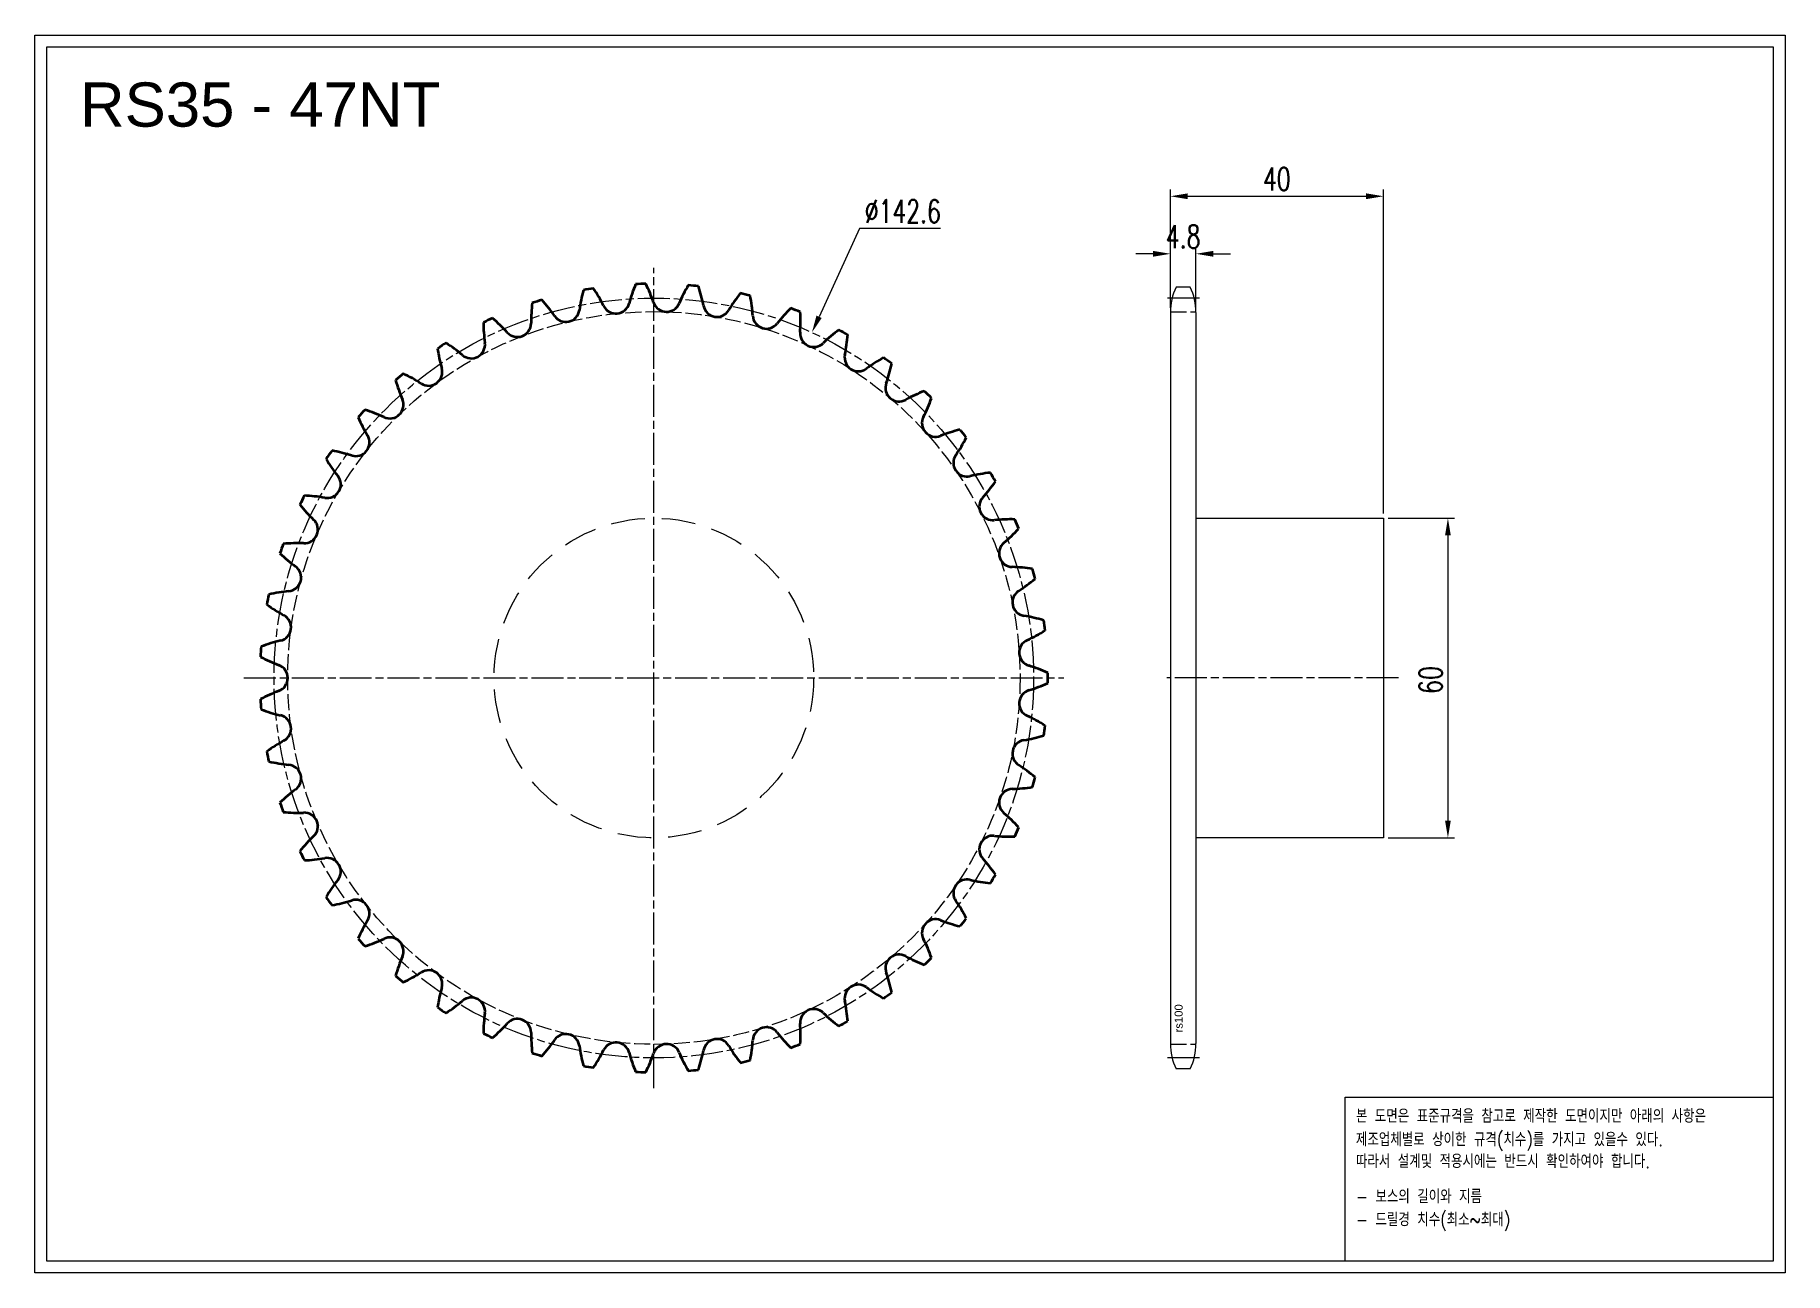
# Model space of a CAD drawing. Header units: millimetres. Extents: x -42038 to -41709, y 1733 to 1966.
import ezdxf

# ---------------------------------------------------------------- set-up
doc = ezdxf.new("R2010")
doc.units = ezdxf.units.MM
for name, pattern in [('AM_ISO02W050', [7.5, 6, -1.5]), ('AM_ISO02W050x2', [3.75, 3, -0.75]), ('AM_ISO08W050', [18, 12, -1.5, 3, -1.5]), ('AM_ISO08W050x2', [9, 6, -0.75, 1.5, -0.75]), ('HIDDEN', [9.525, 6.35, -3.175])]:
    doc.linetypes.add(name, pattern=pattern)
for name, color, linetype, lineweight in [('AM_0N', 7, 'Continuous', 50), ('AM_3N', 6, 'AM_ISO02W050', 25), ('AM_7', 4, 'AM_ISO08W050', 25), ('AM_7N', 4, 'AM_ISO08W050', 25)]:
    doc.layers.add(name, color=color, linetype=linetype, lineweight=lineweight)
doc.layers.add('HL', color=2, linetype='HIDDEN')
doc.layers.add('S-DIM', color=7, linetype='Continuous')
doc.styles.add('HAN', font='ROMANS.shx', dxfattribs={"width": 0.7, "bigfont": 'whgtxt.shx'})
doc.styles.add('HSG', font='SIMPLEX.shx', dxfattribs={"width": 0.7, "bigfont": 'HSG.shx'})
doc.styles.get("Standard").update_dxf_attribs({"font": 'arial.ttf'})
doc.dimstyles.new('APP8', dxfattribs={"dimscale": 1.8, "dimtxt": 2.4, "dimasz": 1.8, "dimexe": 0.7, "dimexo": 0.5, "dimgap": 0.6, "dimtad": 1, "dimtoh": 1, "dimdec": 1, "dimrnd": 0.01, "dimzin": 9, "dimdsep": 46, "dimtxsty": 'HSG', "dimcen": 0, "dimclrd": 1, "dimclre": 1, "dimclrt": 256, "dimazin": 2, "dimtp": 1, "dimtm": 1, "dimtfac": 0.5, "dimtdec": 1, "dimtofl": 0, "dimtmove": 0, "dimatfit": 3, "dimfxl": 0, "dimtvp": 1, "dimtolj": 2, "dimlwd": -1, "dimlwe": -1, "dimarcsym": 0})

# ---------------------------------------------------------------- blocks, each defined once
blk = doc.blocks.new('*D1')
at = {"layer": 'Defpoints', "color": 0, "transparency": 16777216}
for p in [(-41784.8, 1874.92), (-41784.8, 1814.92), (-41772.69, 1814.92)]:
    blk.add_point(p, dxfattribs=at)
at = {"layer": 'S-DIM', "color": 1, "transparency": 16777216}
for p, q in [((-41783.9, 1874.92), (-41771.43, 1874.92)), ((-41772.69, 1871.68), (-41772.69, 1818.16)), ((-41783.9, 1814.92), (-41771.43, 1814.92))]:
    blk.add_line(p, q, dxfattribs=at)
for points in [[(-41773.23, 1871.68), (-41772.15, 1871.68), (-41772.69, 1874.92)], [(-41773.23, 1818.16), (-41772.15, 1818.16), (-41772.69, 1814.92)]]:
    blk.add_solid(points, dxfattribs=at)
at = {"layer": 'S-DIM', "transparency": 16777216, "insert": (-41775.93, 1844.54), "char_height": 4.32, "attachment_point": 5, "rotation": 90, "style": 'HSG'}
blk.add_mtext('\\A2;60', dxfattribs=at)
blk = doc.blocks.new('*D2')
at = {"layer": 'Defpoints', "color": 0, "transparency": 16777216}
for p in [(-41820, 1924.53), (-41824.8, 1913.5), (-41820, 1913.5)]:
    blk.add_point(p, dxfattribs=at)
at = {"layer": 'S-DIM', "color": 1, "transparency": 16777216}
for p, q in [((-41824.8, 1914.4), (-41824.8, 1925.79)), ((-41820, 1914.4), (-41820, 1925.79)), ((-41828.04, 1924.53), (-41831.28, 1924.53)), ((-41816.76, 1924.53), (-41813.52, 1924.53))]:
    blk.add_line(p, q, dxfattribs=at)
for points in [[(-41828.04, 1925.07), (-41828.04, 1923.99), (-41824.8, 1924.53)], [(-41816.76, 1925.07), (-41816.76, 1923.99), (-41820, 1924.53)]]:
    blk.add_solid(points, dxfattribs=at)
at = {"layer": 'S-DIM', "transparency": 16777216, "insert": (-41822.4, 1927.77), "char_height": 4.32, "attachment_point": 5, "style": 'HSG'}
blk.add_mtext('\\A2;4.8', dxfattribs=at)
blk = doc.blocks.new('*D3')
at = {"layer": 'Defpoints', "color": 0, "transparency": 16777216}
for p in [(-41784.8, 1935.33), (-41824.8, 1913.5), (-41784.8, 1874.92)]:
    blk.add_point(p, dxfattribs=at)
at = {"layer": 'S-DIM', "color": 1, "transparency": 16777216}
for p, q in [((-41824.8, 1914.4), (-41824.8, 1936.59)), ((-41784.8, 1875.82), (-41784.8, 1936.59)), ((-41821.56, 1935.33), (-41788.04, 1935.33))]:
    blk.add_line(p, q, dxfattribs=at)
for points in [[(-41821.56, 1935.87), (-41821.56, 1934.79), (-41824.8, 1935.33)], [(-41788.04, 1935.87), (-41788.04, 1934.79), (-41784.8, 1935.33)]]:
    blk.add_solid(points, dxfattribs=at)
at = {"layer": 'S-DIM', "transparency": 16777216, "insert": (-41804.8, 1938.57), "char_height": 4.32, "attachment_point": 5, "style": 'HSG'}
blk.add_mtext('\\A2;40', dxfattribs=at)
blk = doc.blocks.new('*D4')
at = {"layer": 'Defpoints', "color": 0, "transparency": 16777216}
for p in [(-41892.11, 1909.76), (-41951.46, 1780.09)]:
    blk.add_point(p, dxfattribs=at)
at = {"layer": 'S-DIM', "color": 1, "transparency": 16777216}
for p, q in [((-41883.18, 1929.26), (-41890.76, 1912.7)), ((-41867.99, 1929.26), (-41883.18, 1929.26))]:
    blk.add_line(p, q, dxfattribs=at)
blk.add_solid([(-41891.25, 1912.93), (-41890.27, 1912.48), (-41892.11, 1909.76)], dxfattribs=at)
at = {"layer": 'S-DIM', "transparency": 16777216, "insert": (-41875.04, 1932.5), "char_height": 4.32, "attachment_point": 5, "style": 'HSG'}
blk.add_mtext('\\A2;∅142.6', dxfattribs=at)
blk = doc.blocks.new('notice1')
at = {"color": 4}
blk.add_lwpolyline([(-22142.12, 1735.9), (-22053.8, 1735.9), (-22053.8, 1702.07), (-22142.12, 1702.07)], close=True, dxfattribs=at)
at = {"color": 4, "style": 'HAN', "width": 0.8}
for s, p in [('본 도면은 표준규격을 참고로 제작한 도면이지만 아래의 사항은', (-22139.9, 1730.62)), ('제조업체별로 상이한 규격(치수)를 가지고 있을수 있다.', (-22139.9, 1725.78)), ('따라서 설계및 적용시에는 반드시 확인하여야 합니다.', (-22139.9, 1721.28)), ('- 보스의 길이와 지름', (-22139.9, 1714.03)), ('- 드릴경 치수(최소~최대)', (-22139.9, 1709.27))]:
    blk.add_text(s, height=2.7949, dxfattribs=at).set_placement(p)

msp = doc.modelspace()

# ---------------------------------------------------------------- linework, layer by layer
for p, q in [((-41821.07, 1918.3), (-41823.73, 1918.3)), ((-41824.8, 1913.5), (-41824.8, 1776.34)), ((-41820, 1913.5), (-41820, 1776.34)), ((-41821.07, 1771.54), (-41823.73, 1771.54))]:
    msp.add_line(p, q)
for points in [[(-42037.99, 1965.59), (-41709.39, 1965.59), (-41709.39, 1733.25), (-42037.99, 1733.25)], [(-42035.78, 1963.38), (-41711.61, 1963.38), (-41711.61, 1735.47), (-42035.78, 1735.47)]]:
    msp.add_lwpolyline(points, close=True)
msp.add_lwpolyline([(-41820, 1874.92), (-41784.8, 1874.92), (-41784.8, 1814.92), (-41820, 1814.92)])
for centre, start, end in [((-41813.5, 1913.5), 154.8633, 180), ((-41831.3, 1913.5), 0, 25.1367), ((-41813.5, 1776.34), 180, 205.1367), ((-41831.3, 1776.34), 334.8633, 0)]:
    msp.add_arc(centre, 11.3, start, end)
at = {"layer": 'AM_0N'}
for centre, radius, start, end in [((-41921.78, 1844.92), 74, 106.4971, 107.9709), ((-41965.09, 1896), 29.87, 34.3617, 41.7159), ((-41906.16, 1910.04), 29.87, 165.0926, 172.4468), ((-41921.78, 1844.92), 74, 98.8376, 100.3114), ((-41957.9, 1901.32), 29.87, 26.7021, 34.0563), ((-41897.62, 1907.38), 29.87, 157.4331, 164.7872), ((-41921.78, 1844.92), 74, 91.178, 92.6518), ((-41950.06, 1905.63), 29.87, 19.0426, 26.3967), ((-41889.51, 1903.6), 29.87, 149.7735, 157.1277), ((-41921.78, 1844.92), 74, 83.5184, 84.9922), ((-41941.72, 1908.86), 29.87, 11.383, 18.7372), ((-41881.98, 1898.78), 29.87, 142.1139, 149.4681), ((-41921.78, 1844.92), 74, 75.8588, 77.3326), ((-41933.02, 1910.94), 29.87, 3.7234, 11.0776), ((-41921.78, 1844.92), 74, 114.1567, 115.6305), ((-41971.52, 1889.77), 29.87, 42.0213, 49.3755), ((-41914.98, 1911.55), 29.87, 172.7522, 180.1064), ((-41938.32, 1914.31), 2.57, 214.3617, 352.4468), ((-41928.92, 1915.89), 2.57, 206.7021, 344.7872), ((-41919.4, 1916.21), 2.57, 199.0426, 337.1277), ((-41909.92, 1915.26), 2.57, 191.383, 329.4681), ((-41900.65, 1913.05), 2.57, 183.7234, 321.8085), ((-41875.16, 1892.99), 29.87, 134.4543, 141.8085), ((-41921.78, 1844.92), 74, 68.1993, 69.6731), ((-41924.12, 1911.85), 29.87, 356.0638, 3.418), ((-41923.92, 1911.86), 29.87, 180.4118, 187.766), ((-41947.42, 1911.49), 2.57, 222.0213, 0.1064), ((-41891.76, 1909.62), 2.57, 176.0638, 314.1489), ((-41869.17, 1886.35), 29.87, 126.7948, 134.1489), ((-41921.78, 1844.92), 74, 60.5397, 62.0135), ((-41915.18, 1911.57), 29.87, 348.4043, 355.7584), ((-41921.78, 1844.92), 74, 121.8163, 123.2901), ((-41932.83, 1910.98), 29.87, 188.0714, 195.4255), ((-41977.05, 1882.74), 29.87, 49.6809, 57.035), ((-41956.06, 1907.47), 2.57, 229.6809, 7.766), ((-41964.09, 1902.35), 2.57, 237.3404, 15.4255), ((-41883.4, 1905.05), 2.57, 168.4043, 306.4894), ((-41864.11, 1878.97), 29.87, 119.1352, 126.4894), ((-41921.78, 1844.92), 74, 52.8801, 54.3539), ((-41906.35, 1910.09), 29.87, 340.7447, 348.0989), ((-41921.78, 1844.92), 74, 129.4759, 130.9497), ((-41941.53, 1908.91), 29.87, 195.7309, 203.0851), ((-41981.6, 1875.04), 29.87, 57.3404, 64.6946), ((-41875.73, 1899.39), 2.57, 160.7447, 298.8298), ((-41971.37, 1896.2), 2.57, 245, 23.0851), ((-41860.09, 1870.98), 29.87, 111.4756, 118.8298), ((-41897.8, 1907.45), 29.87, 333.0851, 340.4393), ((-41921.78, 1844.92), 74, 45.2205, 46.6943), ((-41921.78, 1844.92), 74, 137.1354, 138.6092), ((-41949.88, 1905.71), 29.87, 203.3905, 210.7447), ((-41985.08, 1866.8), 29.87, 65, 72.3542), ((-41868.88, 1892.77), 2.57, 153.0851, 291.1702), ((-41977.76, 1889.13), 2.57, 252.6596, 30.7447), ((-41857.17, 1862.52), 29.87, 103.816, 111.1702), ((-41889.68, 1903.7), 29.87, 325.4255, 332.7797), ((-41921.78, 1844.92), 74, 37.561, 39.0348), ((-41921.78, 1844.92), 74, 144.795, 146.2688), ((-41987.43, 1858.17), 29.87, 72.6596, 80.0137), ((-41862.98, 1885.29), 2.57, 145.4255, 283.5106), ((-41983.15, 1881.27), 2.57, 260.3191, 38.4043), ((-41957.74, 1901.42), 29.87, 211.0501, 218.4043), ((-41855.4, 1853.75), 29.87, 96.1565, 103.5106), ((-41921.78, 1844.92), 74, 29.9014, 31.3752), ((-41882.14, 1898.9), 29.87, 317.766, 325.1201), ((-41921.78, 1844.92), 74, 152.4546, 153.9284), ((-41964.95, 1896.13), 29.87, 218.7097, 226.0638), ((-41988.61, 1849.3), 29.87, 80.3191, 87.6733), ((-41858.12, 1877.09), 2.57, 137.766, 275.8511), ((-41987.45, 1872.77), 2.57, 267.9787, 46.0638), ((-41854.81, 1844.83), 29.87, 88.4969, 95.8511), ((-41921.78, 1844.92), 74, 22.2418, 23.7156), ((-41921.78, 1844.92), 74, 160.1142, 161.588), ((-41988.6, 1840.35), 29.87, 87.9787, 95.3329), ((-41854.4, 1868.32), 2.57, 130.1064, 268.1915), ((-41875.3, 1893.13), 29.87, 310.1064, 317.4606), ((-41971.38, 1889.92), 29.87, 226.3692, 233.7234), ((-41990.58, 1863.77), 2.57, 275.6383, 53.7234), ((-41855.42, 1835.9), 29.87, 80.8373, 88.1915), ((-41869.29, 1886.5), 29.87, 302.4468, 309.801), ((-41921.78, 1844.92), 74, 14.5822, 16.056), ((-41921.78, 1844.92), 74, 167.7737, 169.2475), ((-41987.39, 1831.49), 29.87, 95.6383, 102.9925), ((-41851.88, 1859.13), 2.57, 122.4468, 260.5319), ((-41976.94, 1882.9), 29.87, 234.0288, 241.383), ((-41992.47, 1854.43), 2.57, 283.2979, 61.383), ((-41857.22, 1827.14), 29.87, 73.1777, 80.5319), ((-41864.21, 1879.14), 29.87, 294.7872, 302.1414), ((-41921.78, 1844.92), 74, 6.9227, 8.3965), ((-41921.78, 1844.92), 74, 175.4333, 176.9071), ((-41985.01, 1822.86), 29.87, 103.2979, 110.652), ((-41850.61, 1849.69), 2.57, 114.7872, 252.8723), ((-41981.51, 1875.21), 29.87, 241.6884, 249.0426), ((-41993.11, 1844.92), 2.57, 290.9574, 69.0426), ((-41860.17, 1818.69), 29.87, 65.5182, 72.8723), ((-41860.17, 1871.16), 29.87, 287.1277, 294.4818), ((-41921.78, 1844.92), 74, 359.2631, 0.7369), ((-41981.51, 1814.63), 29.87, 110.9574, 118.3116), ((-41921.78, 1844.92), 74, 183.0929, 184.5667), ((-41850.61, 1840.16), 2.57, 107.1277, 245.2128), ((-41985.01, 1866.98), 29.87, 249.348, 256.7021), ((-41992.47, 1835.42), 2.57, 298.617, 76.7021), ((-41864.21, 1810.71), 29.87, 57.8586, 65.2128), ((-41857.22, 1862.71), 29.87, 279.4681, 286.8223), ((-41921.78, 1844.92), 74, 351.6035, 353.0773), ((-41976.94, 1806.94), 29.87, 118.617, 125.9712), ((-41921.78, 1844.92), 74, 190.7525, 192.2263), ((-41851.88, 1830.72), 2.57, 99.4681, 237.5532), ((-41987.39, 1858.36), 29.87, 257.0075, 264.3617), ((-41990.58, 1826.08), 2.57, 306.2766, 84.3617), ((-41869.29, 1803.34), 29.87, 50.199, 57.5532), ((-41971.38, 1799.93), 29.87, 126.2766, 133.6308), ((-41854.4, 1821.53), 2.57, 91.8085, 229.8936), ((-41855.42, 1853.95), 29.87, 271.8085, 279.1627), ((-41921.78, 1844.92), 74, 343.944, 345.4178), ((-41921.78, 1844.92), 74, 198.412, 199.8858), ((-41988.6, 1849.49), 29.87, 264.6671, 272.0213), ((-41987.45, 1817.08), 2.57, 313.9362, 92.0213), ((-41875.3, 1796.72), 29.87, 42.5394, 49.8936), ((-41964.95, 1793.72), 29.87, 133.9362, 141.2903), ((-41858.12, 1812.75), 2.57, 84.1489, 222.234), ((-41854.81, 1845.02), 29.87, 264.1489, 271.5031), ((-41921.78, 1844.92), 74, 336.2844, 337.7582), ((-41921.78, 1844.92), 74, 206.0716, 207.5454), ((-41988.61, 1840.55), 29.87, 272.3267, 279.6809), ((-41983.15, 1808.57), 2.57, 321.5957, 99.6809), ((-41882.14, 1790.95), 29.87, 34.8799, 42.234), ((-41921.78, 1844.92), 74, 328.6248, 330.0986), ((-41957.74, 1788.42), 29.87, 141.5957, 148.9499), ((-41862.98, 1804.56), 2.57, 76.4894, 214.5745), ((-41855.4, 1836.09), 29.87, 256.4894, 263.8435), ((-41921.78, 1844.92), 74, 213.7312, 215.205), ((-41987.43, 1831.68), 29.87, 279.9863, 287.3404), ((-41977.76, 1800.72), 2.57, 329.2553, 107.3404), ((-41889.68, 1786.15), 29.87, 27.2203, 34.5745), ((-41949.88, 1784.14), 29.87, 149.2553, 156.6095), ((-41868.88, 1797.08), 2.57, 68.8298, 206.9149), ((-41857.17, 1827.32), 29.87, 248.8298, 256.184), ((-41921.78, 1844.92), 74, 320.9652, 322.439), ((-41921.78, 1844.92), 74, 221.3908, 222.8646), ((-41985.08, 1823.05), 29.87, 287.6458, 295), ((-41971.37, 1793.65), 2.57, 336.9149, 115), ((-41897.8, 1782.4), 29.87, 19.5607, 26.9149), ((-41941.53, 1780.93), 29.87, 156.9149, 164.2691), ((-41875.73, 1790.45), 2.57, 61.1702, 199.2553), ((-41860.09, 1818.87), 29.87, 241.1702, 248.5244), ((-41921.78, 1844.92), 74, 313.3057, 314.7795), ((-41921.78, 1844.92), 74, 229.0503, 230.5241), ((-41981.6, 1814.81), 29.87, 295.3054, 302.6596), ((-41964.09, 1787.5), 2.57, 344.5745, 122.6596), ((-41906.35, 1779.76), 29.87, 11.9011, 19.2553), ((-41932.83, 1778.87), 29.87, 164.5745, 171.9286), ((-41977.05, 1807.1), 29.87, 302.965, 310.3191), ((-41956.06, 1782.37), 2.57, 352.234, 130.3191), ((-41883.4, 1784.8), 2.57, 53.5106, 191.5957), ((-41915.18, 1778.28), 29.87, 4.2416, 11.5957), ((-41864.11, 1810.88), 29.87, 233.5106, 240.8648), ((-41921.78, 1844.92), 74, 305.6461, 307.1199), ((-41921.78, 1844.92), 74, 236.7099, 238.1837), ((-41923.92, 1777.99), 29.87, 172.234, 179.5882), ((-41891.76, 1780.22), 2.57, 45.8511, 183.9362), ((-41869.17, 1803.5), 29.87, 225.8511, 233.2052), ((-41921.78, 1844.92), 74, 244.3695, 245.8433), ((-41971.52, 1800.07), 29.87, 310.6245, 317.9787), ((-41947.42, 1778.36), 2.57, 359.8936, 137.9787), ((-41914.98, 1778.3), 29.87, 179.8936, 187.2478), ((-41938.32, 1775.54), 2.57, 7.5532, 145.6383), ((-41900.65, 1776.8), 2.57, 38.1915, 176.2766), ((-41875.16, 1796.85), 29.87, 218.1915, 225.5457), ((-41924.12, 1778), 29.87, 356.582, 3.9362), ((-41921.78, 1844.92), 74, 297.9865, 299.4603), ((-41921.78, 1844.92), 74, 252.0291, 253.5029), ((-41965.09, 1793.85), 29.87, 318.2841, 325.6383), ((-41906.16, 1779.8), 29.87, 187.5532, 194.9074), ((-41957.9, 1788.53), 29.87, 325.9437, 333.2979), ((-41928.92, 1773.95), 2.57, 15.2128, 153.2979), ((-41897.62, 1782.46), 29.87, 195.2128, 202.5669), ((-41950.06, 1784.22), 29.87, 333.6033, 340.9574), ((-41919.4, 1773.64), 2.57, 22.8723, 160.9574), ((-41889.51, 1786.24), 29.87, 202.8723, 210.2265), ((-41941.72, 1780.99), 29.87, 341.2628, 348.617), ((-41909.92, 1774.59), 2.57, 30.5319, 168.617), ((-41881.98, 1791.07), 29.87, 210.5319, 217.8861), ((-41933.02, 1778.9), 29.87, 348.9224, 356.2766), ((-41921.78, 1844.92), 74, 290.3269, 291.8007), ((-41921.78, 1844.92), 74, 259.6886, 261.1624), ((-41921.78, 1844.92), 74, 275.0078, 276.4816), ((-41921.78, 1844.92), 74, 282.6674, 284.1412), ((-41921.78, 1844.92), 74, 267.3482, 268.822)]:
    msp.add_arc(centre, radius, start, end, dxfattribs=at)
at = {"layer": 'AM_3N', "linetype": 'AM_ISO02W050x2'}
for p, q in [((-41824.8, 1913.66), (-41820, 1913.66)), ((-41824.8, 1776.19), (-41820, 1776.19))]:
    msp.add_line(p, q, dxfattribs=at)
msp.add_circle((-41921.78, 1844.92), 68.76, dxfattribs=at)
at = {"layer": 'AM_7', "linetype": 'AM_ISO08W050x2'}
for p, q in [((-41819.34, 1916.23), (-41825.46, 1916.23)), ((-41781.98, 1844.92), (-41825.46, 1844.92)), ((-41819.34, 1773.62), (-41825.46, 1773.62))]:
    msp.add_line(p, q, dxfattribs=at)
msp.add_circle((-41921.78, 1844.92), 71.3, dxfattribs=at)
at = {"layer": 'AM_7N', "linetype": 'AM_ISO08W050x2'}
for p, q in [((-41921.78, 1767.92), (-41921.78, 1921.92)), ((-41998.78, 1844.92), (-41844.78, 1844.92))]:
    msp.add_line(p, q, dxfattribs=at)
at = {"layer": 'HL'}
msp.add_circle((-41921.78, 1844.92), 30, dxfattribs=at)

# ---------------------------------------------------------------- block references
at = {"xscale": 0.9099999999999999, "yscale": 0.9099999999999999, "zscale": 0.9099999999999999}
msp.add_blockref('notice1', (-21642.65, 186.58), dxfattribs=at)

# ---------------------------------------------------------------- texts
msp.add_text('RS35 - 47NT', height=8.2979).set_placement((-42029.53, 1948.39))
at = {"insert": (-41824.01, 1778.4), "char_height": 1.512, "width": 6.5009, "attachment_point": 1, "rotation": 90}
msp.add_mtext('rs100', dxfattribs=at)

# ---------------------------------------------------------------- dimensions: what is measured, and where the dimension line sits
at = {"layer": 'S-DIM'}
dim = msp.add_linear_dim(base=(-41784.8, 1935.33), p1=(-41824.8, 1913.5), p2=(-41784.8, 1874.92), dimstyle='APP8', dxfattribs=at)
dim.commit()
dim.dimension.update_dxf_attribs({"geometry": '*D3', "text_midpoint": (-41804.8, 1938.57)})
dim = msp.add_diameter_dim_2p(p1=(-41951.46, 1780.09), p2=(-41892.11, 1909.76), dimstyle='APP8', dxfattribs=at)
dim.commit()
dim.dimension.update_dxf_attribs({"geometry": '*D4', "text_midpoint": (-41875.04, 1929.26), "dimtype": 131})
dim = msp.add_linear_dim(base=(-41820, 1924.53), p1=(-41824.8, 1913.5), p2=(-41820, 1913.5), dimstyle='APP8', dxfattribs=at)
dim.commit()
dim.dimension.update_dxf_attribs({"geometry": '*D2', "text_midpoint": (-41822.4, 1924.53), "dimtype": 128})
dim = msp.add_linear_dim(base=(-41772.69, 1814.92), p1=(-41784.8, 1874.92), p2=(-41784.8, 1814.92), angle=90, dimstyle='APP8', dxfattribs=at)
dim.commit()
dim.dimension.update_dxf_attribs({"geometry": '*D1', "text_midpoint": (-41772.69, 1844.54), "dimtype": 128})

doc.saveas('drawing.dxf')
